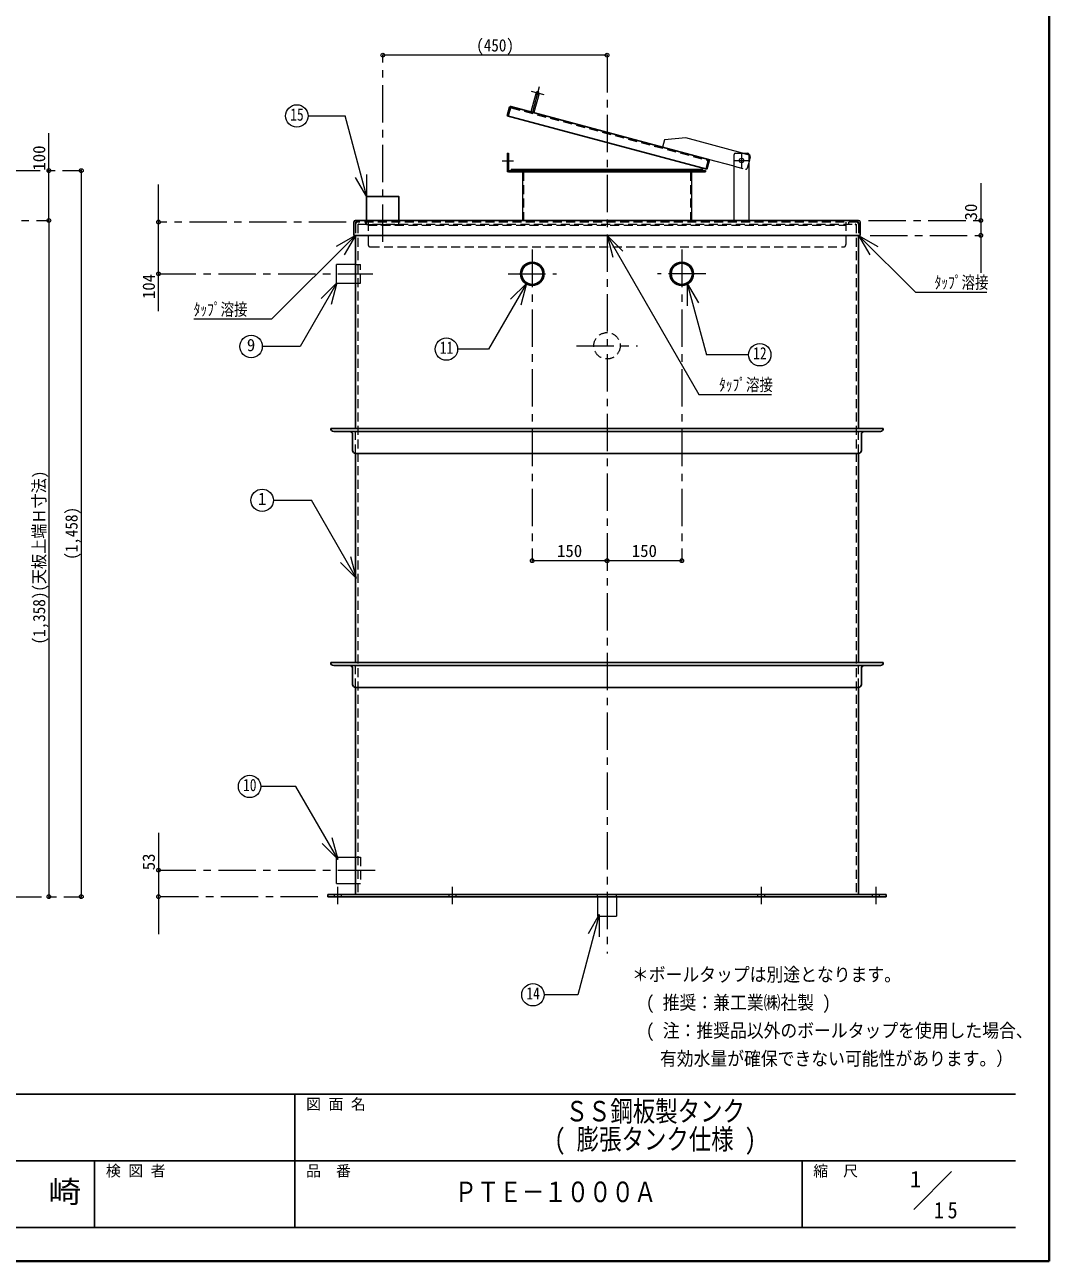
# Model space of a CAD drawing. Units: millimetres at full size, sheet at 1:15. Extents: x -3184 to 2891, y -2037 to 2178.
# Drawn here: x 835 to 2891, y -2037 to 445 of the extents above; entities that cross this region are included whole.
import ezdxf
from ezdxf.enums import TextEntityAlignment as Align

# ---------------------------------------------------------------- set-up
doc = ezdxf.new("R2010")
doc.units = ezdxf.units.MM
doc.header["$LTSCALE"] = 15
doc.header["$PDMODE"] = 32
doc.header["$PDSIZE"] = 7.5
doc.linetypes.add('CHAIN1', pattern=[8, 5, -1, 1, -1])
doc.linetypes.add('DASHED1', pattern=[1.8, 1.2, -0.6])
doc.layers.add('0-0', color=7, linetype='Continuous', lineweight=18)
doc.styles.add('ＭＳ ゴシック', font='')
doc.styles.get('ＭＳ ゴシック').set_extended_font_data('MS Gothic')

msp = doc.modelspace()

# ---------------------------------------------------------------- linework, layer by layer
at = {"layer": '0-0', "color": 1, "lineweight": 40}
for q in [(2890.8, 2177.87), (-3184.2, -2037.13)]:
    msp.add_line((2890.8, -2037.13), q, dxfattribs=at)
at = {"layer": '0-0', "color": 4, "linetype": 'CHAIN1', "lineweight": 9}
for p, q in [((1553.3, 9.37), (1553.3, 384.37)), ((2003.3, 384.37), (2003.3, -1419.13)), ((1851.38, 311.8), (1876.49, 305.08)), ((1867.3, 321), (1853.58, 269.8)), ((2273.3, 187.37), (2273.3, 158.37)), ((70.8, 152.57), (948.3, 152.57)), ((1815.8, 171.57), (1792.8, 171.57)), ((2258.8, 172.87), (2287.8, 172.87)), ((378.1, 52.57), (883.3, 52.57)), ((2528.1, 52.57), (2753.3, 52.57)), ((1480.1, 49.37), (1103.3, 49.37)), ((2531.3, 22.57), (2753.3, 22.57)), ((1853.3, -6.13), (1853.3, -630.63)), ((2153.3, -6.13), (2153.3, -630.63)), ((1103.3, -54.63), (1533.3, -54.63)), ((1804.8, -54.63), (1901.8, -54.63)), ((2201.8, -54.63), (2104.8, -54.63)), ((1941.8, -199.13), (2064.8, -199.13)), ((1103.3, -1252.13), (1543.3, -1252.13)), ((1463.3, -1320.13), (1463.3, -1285.63)), ((1693.3, -1320.13), (1693.3, -1285.63)), ((2313.3, -1320.13), (2313.3, -1285.63)), ((2543.3, -1320.13), (2543.3, -1285.63)), ((433.3, -1305.13), (948.3, -1305.13)), ((1423.3, -1305.13), (1103.3, -1305.13))]:
    msp.add_line(p, q, dxfattribs=at)
at = {"layer": '0-0', "color": 4, "lineweight": 9}
for p, q in [((2003.3, 384.37), (1553.3, 384.37)), ((883.3, 52.57), (883.3, 227.57)), ((2118.75, 214.28), (2114.87, 199.79)), ((2161.27, 218.42), (2118.75, 214.28)), ((2275.27, 187.87), (2161.27, 218.42)), ((1802.8, 187.57), (1805.8, 187.57)), ((1802.8, 187.57), (1802.8, 150.27)), ((1805.8, 187.57), (1805.8, 152.57)), ((2258.3, 161.36), (2206.82, 175.15)), ((2288.77, 184.25), (2288.3, 184.38)), ((2290.89, 180.58), (2288.3, 170.9)), ((948.3, 152.57), (948.3, -1305.13)), ((1805.8, 150.27), (1802.8, 150.27)), ((1833.5, 149.12), (1833.5, 53.77)), ((2173.1, 149.12), (2173.1, 52.57)), ((1103.3, -129.63), (1103.3, 124.37)), ((2753.3, 127.57), (2753.3, -52.43)), ((883.3, 52.57), (883.3, -1305.13)), ((2003.3, -630.63), (1853.3, -630.63)), ((2153.3, -630.63), (2003.3, -630.63)), ((1103.3, -1177.13), (1103.3, -1380.13))]:
    msp.add_line(p, q, dxfattribs=at)
at = {"layer": '0-0'}
for p, q in [((1861.04, 309.22), (1850.69, 270.58)), ((1866.84, 307.66), (1856.48, 269.03)), ((1403.25, 262.31), (1477.54, 262.31)), ((1521.04, 99.94), (1477.54, 262.31)), ((2258.3, 52.57), (2258.3, 184.87)), ((2261.3, 187.87), (2285.3, 187.87)), ((2288.3, 52.57), (2288.3, 184.87)), ((1805.8, 152.57), (2200.8, 152.57)), ((1810.8, 155.57), (2195.8, 155.57)), ((1810.8, 155.57), (1810.8, 152.57)), ((2195.8, 152.57), (2195.8, 155.57)), ((2200.8, 152.57), (2200.8, 150.27)), ((1521.04, 99.94), (1498.54, 138.91)), ((1521.04, 99.94), (1521.04, 144.94)), ((1498.5, 22.57), (1330.09, -145.84)), ((1498.5, 22.57), (1459.53, 0.07)), ((1498.5, 22.57), (1476, -16.4)), ((2003.3, 22.57), (2014.94, -20.9)), ((2003.3, 22.57), (2035.12, -9.25)), ((2508.1, 22.57), (2530.6, -16.4)), ((2508.1, 22.57), (2547.07, 0.07)), ((1460.3, -73.63), (1460.3, -35.63)), ((1498.8, -35.63), (1460.3, -35.63)), ((1461.18, -72.56), (1429.36, -104.38)), ((1461.18, -72.56), (1449.53, -116.03)), ((1460.3, -73.63), (1498.8, -73.63)), ((1841.76, -73.84), (1809.94, -105.66)), ((1841.76, -73.84), (1830.11, -117.3)), ((2164.42, -73.74), (2164.42, -118.74)), ((2164.42, -73.74), (2186.92, -112.71)), ((2164.42, -73.74), (2202.82, -217.03)), ((1330.09, -145.84), (1173.8, -145.84)), ((2287.32, -217.03), (2202.82, -217.03)), ((1333.71, -509.38), (1409.95, -509.38)), ((1500.56, -666.33), (1409.95, -509.38)), ((1500.56, -666.33), (1468.74, -634.51)), ((1500.56, -666.33), (1488.92, -622.86)), ((1463.63, -1230.23), (1451.99, -1186.76)), ((1463.63, -1230.23), (1431.81, -1198.41)), ((1460.3, -1278.63), (1460.3, -1225.63)), ((1460.3, -1225.63), (1498.8, -1225.63)), ((1460.3, -1278.63), (1498.8, -1278.63)), ((1984.3, -1305.13), (1984.3, -1344.13)), ((2022.3, -1305.13), (2022.3, -1344.13)), ((1987.79, -1340.84), (1965.29, -1379.81)), ((1984.3, -1344.13), (2022.3, -1344.13)), ((1987.79, -1340.84), (1987.79, -1385.84)), ((2618.97, -1932.89), (2694.73, -1857.13))]:
    msp.add_line(p, q, dxfattribs=at)
at = {"layer": '0-0', "color": 5, "lineweight": 25}
for p, q in [((1807.59, 279.75), (1803.01, 262.65)), ((2206.82, 175.15), (1810.41, 281.37)), ((1803.01, 262.65), (2203.87, 155.24)), ((2208.45, 172.34), (2203.87, 155.24)), ((1520.8, 52.57), (1520.8, 100.37)), ((1498.5, 52.57), (2508.1, 52.57)), ((1495.3, 49.37), (1495.3, 22.57)), ((2511.3, 49.37), (2511.3, 22.57)), ((2511.3, 22.57), (1495.3, 22.57)), ((1498.8, 22.57), (1498.8, -365.13)), ((2507.8, 22.57), (2507.8, -365.13)), ((2557.8, -365.13), (1448.8, -365.13)), ((1454.8, -371.13), (2551.8, -371.13)), ((1492.8, -377.13), (1492.8, -409.13)), ((2513.8, -377.13), (2513.8, -409.13)), ((1498.8, -415.13), (2507.8, -415.13)), ((1498.8, -415.13), (1498.8, -835.13)), ((2507.8, -415.13), (2507.8, -835.13)), ((2557.8, -835.13), (1448.8, -835.13)), ((1454.8, -841.13), (2551.8, -841.13)), ((1492.8, -847.13), (1492.8, -879.13)), ((2513.8, -847.13), (2513.8, -879.13)), ((1498.8, -885.13), (2507.8, -885.13)), ((1498.8, -885.13), (1498.8, -1300.63)), ((2507.8, -885.13), (2507.8, -1300.63)), ((1443.3, -1300.63), (2563.3, -1300.63)), ((1443.3, -1300.63), (1443.3, -1305.13)), ((1443.3, -1305.13), (2563.3, -1305.13)), ((2563.3, -1300.63), (2563.3, -1305.13))]:
    msp.add_line(p, q, dxfattribs=at)
at = {"layer": '0-0', "linetype": 'DASHED1'}
for p, q in [((1809.51, 278.04), (1805.23, 262.05)), ((1810.92, 278.85), (2205.12, 173.23)), ((2205.93, 171.82), (2201.65, 155.83)), ((1520.8, 44.37), (1520.8, 52.57)), ((1498.5, 47.77), (1498.5, 22.57)), ((1498.8, 44.87), (1498.8, 22.57)), ((2506.5, 49.37), (1500.1, 49.37)), ((1503.3, 44.87), (1503.3, -1300.63)), ((1505.55, 44.87), (2501.05, 44.87)), ((1518.8, 49.37), (1518.8, 44.87)), ((2487.8, 49.37), (2487.8, 44.87)), ((2503.3, 44.87), (2503.3, -1300.63)), ((2507.8, 44.87), (2507.8, 22.57)), ((2508.1, 47.77), (2508.1, 22.57)), ((1498.8, -415.13), (1498.8, -365.13)), ((2507.8, -415.13), (2507.8, -365.13)), ((1498.8, -885.13), (1498.8, -835.13)), ((2507.8, -885.13), (2507.8, -835.13)), ((1686.3, -1305.13), (1686.3, -1300.63)), ((1700.3, -1305.13), (1700.3, -1300.63)), ((2306.3, -1305.13), (2306.3, -1300.63)), ((2320.3, -1305.13), (2320.3, -1300.63))]:
    msp.add_line(p, q, dxfattribs=at)
at = {"layer": '0-0', "color": 4, "linetype": 'DASHED1', "lineweight": 9}
for p, q in [((1811.81, 281), (1811.21, 278.77)), ((1820.98, 278.54), (1820.39, 276.32)), ((1805.8, 177.57), (1802.8, 177.57)), ((2275.27, 187.87), (2288.3, 184.38)), ((1805.8, 165.57), (1802.8, 165.57)), ((1830.8, 155.57), (1830.8, 152.57)), ((1835.8, 150.27), (1835.8, 49.37)), ((2170.8, 150.27), (2170.8, 49.37)), ((2175.8, 152.57), (2175.8, 155.57)), ((2258.3, 161.36), (2281.01, 155.28)), ((2288.3, 170.9), (2284.68, 157.4)), ((1523.8, 49.37), (1523.8, 4.37)), ((1523.8, 43.37), (2482.8, 43.37)), ((2482.8, 49.37), (2482.8, 4.37)), ((1528.8, -0.63), (2477.8, -0.63)), ((1498.8, -35.63), (1508.3, -35.63)), ((1498.8, -1225.63), (1508.3, -1225.63)), ((1508.3, -1225.63), (1508.3, -1278.63)), ((1498.8, -1278.63), (1508.3, -1278.63)), ((1456.3, -1305.13), (1456.3, -1300.63)), ((1470.3, -1305.13), (1470.3, -1300.63)), ((1984.3, -1305.13), (1984.3, -1300.63)), ((2022.3, -1305.13), (2022.3, -1300.63)), ((2536.3, -1305.13), (2536.3, -1300.63)), ((2550.3, -1305.13), (2550.3, -1300.63))]:
    msp.add_line(p, q, dxfattribs=at)
at = {"layer": '0-0', "color": 6, "lineweight": 25}
for p, q in [((-3116.7, -1701.77), (2823.3, -1701.77)), ((1376.87, -1969.63), (1376.87, -1701.77)), ((2823.3, -1835.7), (-230.27, -1835.7)), ((975.08, -1969.63), (975.08, -1835.7)), ((2394.73, -1969.63), (2394.73, -1835.7)), ((2823.3, -1969.63), (-3116.7, -1969.63))]:
    msp.add_line(p, q, dxfattribs=at)
at = {"layer": '0-0'}
for points in [[(1805.8, 152.57), (1805.8, 150.27), (2200.8, 150.27)], [(2003.3, 22.57), (2187.82, -297.03), (2333.18, -297.03)], [(2508.1, 22.57), (2622.37, -91.71), (2765.77, -91.71)], [(1461.18, -72.56), (1387.33, -200.48), (1311.5, -200.48)], [(1841.76, -73.84), (1765.61, -205.72), (1703.43, -205.72)], [(1463.63, -1230.23), (1379.12, -1083.84), (1308.56, -1083.84)], [(1987.79, -1340.84), (1944.57, -1502.11), (1877.14, -1502.11)]]:
    msp.add_lwpolyline(points, dxfattribs=at)
at = {"layer": '0-0', "color": 5, "lineweight": 25}
msp.add_lwpolyline([(1585.8, 52.57), (1585.8, 100.37), (1520.8, 100.37)], dxfattribs=at)
at = {"layer": '0-0', "linetype": 'DASHED1'}
msp.add_lwpolyline([(1520.8, 44.37), (1585.8, 44.37), (1585.8, 52.57)], dxfattribs=at)
at = {"layer": '0-0', "color": 4, "linetype": 'DASHED1', "lineweight": 9}
msp.add_lwpolyline([(1498.8, -73.63), (1508.3, -73.63), (1508.3, -35.63)], dxfattribs=at)
at = {"layer": '0-0'}
for centre, radius in [((1380.75, 262.31), 22.5), ((2273.3, 172.87), 4.5), ((1289, -200.48), 22.5), ((1680.93, -205.72), 22.5), ((2309.82, -217.03), 22.5), ((1311.21, -509.38), 22.5), ((1286.06, -1083.84), 22.5), ((1854.64, -1502.11), 22.5)]:
    msp.add_circle(centre, radius, dxfattribs=at)
at = {"layer": '0-0', "color": 5, "lineweight": 25}
for centre, radius in [((1853.3, -54.63), 23.5), ((1853.3, -54.63), 21.35), ((2153.3, -54.63), 23.5), ((2153.3, -54.63), 21.35)]:
    msp.add_circle(centre, radius, dxfattribs=at)
at = {"layer": '0-0', "color": 4, "linetype": 'DASHED1', "lineweight": 9}
msp.add_circle((2003.3, -199.13), 26.5, dxfattribs=at)
for centre, radius, start, end in [((1863.94, 308.44), 3, 165, 345), ((1833.5, 150.27), 2.3, 0, 90), ((2173.1, 150.27), 2.3, 90, 180), ((2281.78, 158.17), 3, 255, 345), ((1528.8, 4.37), 5, 180, 270), ((2477.8, 4.37), 5, 270, 0)]:
    msp.add_arc(centre, radius, start, end, dxfattribs=at)
at = {"layer": '0-0'}
for centre, start, end in [((1863.94, 308.44), 345, 165), ((2261.3, 184.87), 90, 180), ((2285.3, 184.87), 0, 90)]:
    msp.add_arc(centre, 3, start, end, dxfattribs=at)
at = {"layer": '0-0', "color": 5, "lineweight": 25}
for centre, radius, start, end in [((1809.81, 279.15), 2.3, 75, 165), ((2206.23, 172.93), 2.3, 345, 75), ((1498.5, 49.37), 3.2, 90, 180), ((2508.1, 49.37), 3.2, 0, 90), ((1454.8, -365.13), 6, 180, 270), ((1486.8, -377.13), 6, 0, 90), ((2519.8, -377.13), 6, 90, 180), ((2551.8, -365.13), 6, 270, 0), ((1498.8, -409.13), 6, 180, 270), ((2507.8, -409.13), 6, 270, 0), ((1454.8, -835.13), 6, 180, 270), ((1486.8, -847.13), 6, 0, 90), ((2519.8, -847.13), 6, 90, 180), ((2551.8, -835.13), 6, 270, 0), ((1498.8, -879.13), 6, 180, 270), ((2507.8, -879.13), 6, 270, 0)]:
    msp.add_arc(centre, radius, start, end, dxfattribs=at)
at = {"layer": '0-0', "linetype": 'DASHED1'}
for centre, radius, start, end in [((1810.63, 277.74), 1.15, 75, 165), ((2204.82, 172.12), 1.15, 345, 75), ((1500.1, 47.77), 1.6, 90, 180), ((1503.3, 44.87), 4.5, 90, 180), ((1505.55, 42.62), 2.25, 90, 180), ((2501.05, 42.62), 2.25, 0, 90), ((2503.3, 44.87), 4.5, 0, 90), ((2506.5, 47.77), 1.6, 0, 90)]:
    msp.add_arc(centre, radius, start, end, dxfattribs=at)
at = {"layer": '0-0', "color": 4, "lineweight": 9}
for centre, radius, start, end in [((2288, 181.36), 3, 345, 75), ((1832.35, 149.12), 1.15, 0, 90), ((2174.25, 149.12), 1.15, 90, 180)]:
    msp.add_arc(centre, radius, start, end, dxfattribs=at)
at = {"layer": '0-0', "color": 1}
for p in [(1553.3, 384.37), (2003.3, 384.37), (883.3, 152.57), (948.3, 152.57), (883.3, 52.57), (1103.3, 49.37), (2753.3, 52.57), (2753.3, 22.57), (1103.3, -54.63), (1853.3, -630.63), (2003.3, -630.63), (2153.3, -630.63), (1103.3, -1252.13), (883.3, -1305.13), (948.3, -1305.13), (1103.3, -1305.13)]:
    msp.add_point(p, dxfattribs=at)

# ---------------------------------------------------------------- texts
at = {"layer": '0-0', "style": 'ＭＳ ゴシック'}
for s, height, width, p in [('(450)', 24.74, 0.9, (1740.8, 384.37)), ('15', 24.74, 0.8, (1367.63, 245.44)), ('ﾀｯﾌﾟ溶接', 24.74, 0.8, (2660.77, -91.71)), ('ﾀｯﾌﾟ溶接', 24.74, 0.8, (1173.8, -145.84)), ('11', 24.74, 0.8, (1667.81, -222.6)), ('12', 24.74, 0.8, (2296.69, -233.91)), ('ﾀｯﾌﾟ溶接', 24.74, 0.8, (2228.18, -297.03)), ('10', 24.74, 0.8, (1272.93, -1100.72)), ('＊ボールタップは別途となります。', 27.49, 0.9, (2053.3, -1483.38)), ('14', 24.74, 0.8, (1841.51, -1518.99)), ('( 推奨：兼工業㈱社製 )', 27.49, 0.9, (2081.42, -1539.63)), ('( 注：推奨品以外のボールタップを使用した場合、', 27.49, 0.9, (2081.42, -1595.88)), ('有効水量が確保できない可能性があります。）', 27.49, 0.9, (2109.55, -1652.13)), ('ＳＳ鋼板製タンク', 41.24, 0.8, (1920.08, -1768.74)), ('( 膨張タンク仕様 )', 41.24, 0.8, (1897.58, -1824.99)), ('千\u3000崎', 43.99, 1.1, (750.08, -1932.67)), ('ＰＴＥ－１０００Ａ', 41.24, 0.8, (1697.36, -1930.79))]:
    msp.add_text(s, height=height, dxfattribs=dict(at, width=width)).set_placement(p, align=Align.BOTTOM_LEFT)
for s, p in [('100', (883.3, 152.57)), ('30', (2753.3, 52.57)), ('104', (1103.3, -105.26)), ('53', (1103.3, -1252.13))]:
    msp.add_text(s, height=24.74, rotation=90, dxfattribs=at).set_placement(p, align=Align.BOTTOM_LEFT)
for s, height, p in [('9', 24.74, (1280.57, -217.35)), ('1', 24.74, (1302.77, -526.26)), ('150', 24.74, (1902.99, -630.63)), ('150', 24.74, (2052.99, -630.63)), ('図 面 名', 21.99, (1399.37, -1739.27)), ('検 図 者', 21.99, (997.58, -1873.2)), ('品\u3000番', 21.99, (1399.37, -1873.2)), ('縮\u3000尺', 21.99, (2417.23, -1873.2)), ('1', 32.99, (2611.35, -1898.42))]:
    msp.add_text(s, height=height, dxfattribs=at).set_placement(p, align=Align.BOTTOM_LEFT)
at = {"layer": '0-0', "style": 'ＭＳ ゴシック', "width": 0.9}
for s, p in [('(1,358)(天板上端Ｈ寸法)', (883.3, -798.78)), ('(1,458)', (948.3, -628.78))]:
    msp.add_text(s, height=24.74, rotation=90, dxfattribs=at).set_placement(p, align=Align.BOTTOM_LEFT)
at = {"layer": '0-0', "insert": (2659.3, -1951.48), "char_height": 32.99, "attachment_point": 7, "style": 'ＭＳ ゴシック'}
msp.add_mtext('\\T1.36;\\W0.9;15', dxfattribs=at)

doc.saveas('drawing.dxf')
